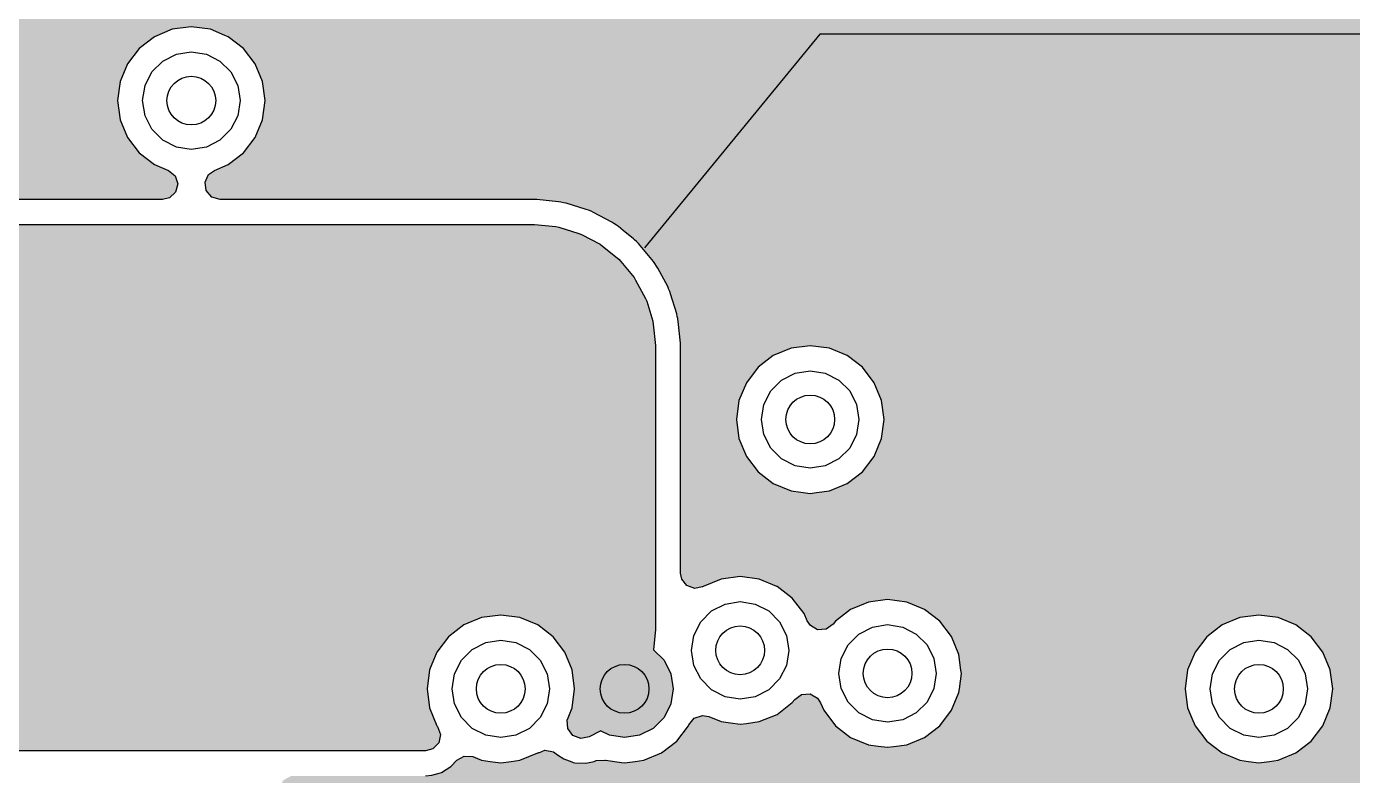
# Model space of a CAD drawing. Header units: millimetres. Extents: x -3894 to -3474, y -291 to 6.
# Drawn here: x -3645.05 to -3634.17, y -78.1 to -71.96 of the extents above; entities that cross this region are included whole.
import ezdxf

# ---------------------------------------------------------------- set-up
doc = ezdxf.new("R2010")
doc.units = ezdxf.units.MM
doc.layers.add('BLACK', color=7, linetype='Continuous')

msp = doc.modelspace()

# ---------------------------------------------------------------- hatches: boundary and pattern name
h = msp.add_hatch(color=256)
h.dxf.hatch_style = 1
h.paths.add_polyline_path([(-3632.95, -71.854), (-3633.046, -71.729), (-3633.107, -71.583), (-3633.107, -71.583), (-3633.127, -71.426), (-3633.107, -71.269), (-3633.107, -71.269), (-3633.046, -71.123), (-3632.95, -70.998), (-3632.825, -70.901), (-3632.679, -70.841), (-3632.679, -70.841), (-3632.522, -70.82), (-3632.365, -70.841), (-3632.365, -70.841), (-3632.219, -70.901), (-3632.093, -70.998), (-3631.997, -71.123), (-3631.937, -71.269), (-3631.937, -71.269), (-3631.924, -71.363), (-3631.916, -71.426), (-3631.937, -71.583), (-3631.997, -71.729), (-3632.093, -71.854), (-3632.219, -71.95), (-3632.365, -72.011), (-3632.47, -72.025), (-3632.522, -72.032), (-3632.6, -72.021), (-3626.794, -73.915), (-3626.869, -69.32), (-3626.889, -69.163), (-3626.871, -69.024), (-3626.882, -67.63), (-3634.656, -67.689), (-3634.662, -67.691), (-3634.767, -67.705), (-3634.819, -67.712), (-3634.897, -67.702), (-3634.976, -67.691), (-3654.274, -71.297), (-3654.148, -71.567), (-3654.007, -71.957), (-3653.992, -72.011), (-3653.899, -72.357), (-3653.848, -72.649), (-3653.835, -72.724), (-3653.827, -72.766), (-3653.791, -73.179), (-3653.791, -73.594), (-3653.827, -74.007), (-3653.899, -74.416), (-3654.007, -74.816), (-3654.148, -75.206), (-3654.324, -75.582), (-3654.531, -75.942), (-3654.596, -76.033), (-3654.769, -76.281), (-3655.036, -76.599), (-3655.329, -76.892), (-3651.376, -80.428), (-3648.796, -77.543), (-3648.882, -77.383), (-3648.899, -77.342), (-3648.913, -77.296), (-3648.955, -77.158), (-3648.961, -77.124), (-3648.963, -77.115), (-3648.983, -76.917), (-3648.983, -76.895), (-3648.983, -76.77), (-3648.98, -76.745), (-3648.986, -76.686), (-3649.026, -76.63), (-3649.092, -76.604), (-3649.16, -76.618), (-3649.304, -76.693), (-3649.469, -76.734), (-3649.639, -76.734), (-3649.804, -76.693), (-3649.827, -76.681), (-3649.955, -76.614), (-3649.981, -76.591), (-3650.082, -76.501), (-3650.087, -76.494), (-3650.105, -76.474), (-3650.167, -76.443), (-3650.237, -76.45), (-3650.291, -76.494), (-3650.296, -76.501), (-3650.423, -76.614), (-3650.483, -76.645), (-3650.574, -76.693), (-3650.739, -76.734), (-3650.909, -76.734), (-3651.074, -76.693), (-3651.097, -76.681), (-3651.225, -76.614), (-3651.251, -76.591), (-3651.352, -76.501), (-3651.357, -76.494), (-3651.375, -76.474), (-3651.437, -76.443), (-3651.507, -76.45), (-3651.561, -76.494), (-3651.566, -76.501), (-3651.693, -76.614), (-3651.753, -76.645), (-3651.844, -76.693), (-3652.009, -76.734), (-3652.179, -76.734), (-3652.344, -76.693), (-3652.367, -76.681), (-3652.495, -76.614), (-3652.516, -76.595), (-3652.622, -76.501), (-3652.674, -76.426), (-3652.719, -76.361), (-3652.779, -76.202), (-3652.799, -76.033), (-3652.779, -75.865), (-3652.719, -75.705), (-3652.656, -75.614), (-3652.635, -75.564), (-3652.644, -75.495), (-3652.689, -75.441), (-3652.738, -75.408), (-3652.783, -75.342), (-3652.794, -75.283), (-3652.794, -74.244), (-3652.783, -74.185), (-3652.738, -74.119), (-3652.672, -74.075), (-3652.672, -74.075), (-3652.614, -74.063), (-3652.614, -74.063), (-3651.574, -74.063), (-3651.574, -74.063), (-3651.516, -74.075), (-3651.516, -74.075), (-3651.449, -74.119), (-3651.418, -74.166), (-3651.365, -74.21), (-3651.296, -74.219), (-3651.233, -74.19), (-3651.225, -74.183), (-3651.225, -74.183), (-3651.074, -74.104), (-3650.909, -74.063), (-3650.739, -74.063), (-3650.574, -74.104), (-3650.423, -74.183), (-3650.296, -74.295), (-3650.291, -74.302), (-3650.273, -74.323), (-3650.21, -74.354), (-3650.141, -74.346), (-3650.087, -74.302), (-3650.082, -74.295), (-3649.955, -74.183), (-3649.804, -74.104), (-3649.639, -74.063), (-3649.469, -74.063), (-3649.304, -74.104), (-3649.153, -74.183), (-3649.026, -74.295), (-3649.021, -74.302), (-3649.003, -74.323), (-3648.94, -74.354), (-3648.871, -74.346), (-3648.817, -74.302), (-3648.812, -74.295), (-3648.685, -74.183), (-3648.534, -74.104), (-3648.369, -74.063), (-3648.255, -74.063), (-3648.214, -74.056), (-3648.157, -74.015), (-3648.131, -73.95), (-3648.145, -73.882), (-3648.174, -73.817), (-3648.189, -73.74), (-3648.191, -73.727), (-3648.189, -73.702), (-3648.189, -73.702), (-3648.179, -73.633), (-3648.145, -73.548), (-3648.13, -73.528), (-3648.083, -73.476), (-3648.008, -73.421), (-3647.942, -73.399), (-3647.942, -73.399), (-3647.895, -73.388), (-3647.793, -73.378), (-3647.772, -73.378), (-3647.405, -73.378), (-3647.347, -73.386), (-3647.28, -73.406), (-3647.2, -73.451), (-3647.182, -73.468), (-3647.182, -73.468), (-3647.137, -73.521), (-3647.126, -73.542), (-3647.092, -73.582), (-3647.027, -73.607), (-3646.959, -73.594), (-3646.914, -73.55), (-3646.889, -73.519), (-3646.843, -73.467), (-3646.769, -73.413), (-3646.746, -73.405), (-3646.68, -73.386), (-3646.623, -73.378), (-3643.934, -73.378), (-3643.878, -73.365), (-3643.827, -73.317), (-3643.81, -73.249), (-3643.832, -73.183), (-3643.886, -73.139), (-3644.001, -73.092), (-3644.126, -72.996), (-3644.222, -72.87), (-3644.283, -72.724), (-3644.283, -72.724), (-3644.303, -72.567), (-3644.283, -72.411), (-3644.283, -72.411), (-3644.222, -72.265), (-3644.126, -72.139), (-3644.001, -72.043), (-3643.855, -71.982), (-3643.855, -71.982), (-3643.698, -71.962), (-3643.541, -71.982), (-3643.541, -71.982), (-3643.422, -72.032), (-3643.395, -72.043), (-3643.269, -72.139), (-3643.173, -72.265), (-3643.113, -72.411), (-3643.092, -72.567), (-3643.113, -72.724), (-3643.173, -72.87), (-3643.269, -72.996), (-3643.395, -73.092), (-3643.509, -73.139), (-3643.556, -73.173), (-3643.559, -73.179), (-3643.585, -73.236), (-3643.575, -73.305), (-3643.529, -73.358), (-3643.462, -73.378), (-3640.883, -73.378), (-3640.862, -73.379), (-3640.675, -73.398), (-3640.665, -73.4), (-3640.653, -73.402), (-3640.621, -73.409), (-3640.447, -73.462), (-3640.406, -73.479), (-3640.237, -73.57), (-3640.229, -73.575), (-3640.218, -73.582), (-3640.209, -73.589), (-3640.194, -73.6), (-3640.192, -73.601), (-3640.192, -73.601), (-3640.192, -73.601), (-3640.153, -73.633), (-3640.069, -73.702), (-3640.052, -73.716), (-3640.02, -73.748), (-3639.988, -73.787), (-3638.539, -72.021), (-3632.6, -72.021), (-3632.679, -72.011), (-3632.825, -71.95)])
h = msp.add_hatch(color=256)
h.dxf.hatch_style = 1
h.paths.add_polyline_path([(-3632.6, -72.021), (-3638.539, -72.021), (-3639.988, -73.787), (-3639.899, -73.896), (-3639.874, -73.933), (-3639.788, -74.093), (-3639.784, -74.101), (-3639.767, -74.143), (-3639.711, -74.327), (-3639.702, -74.37), (-3639.683, -74.568), (-3639.682, -74.589), (-3639.682, -74.589), (-3639.682, -75.183), (-3639.682, -76.123), (-3639.682, -76.445), (-3639.673, -76.492), (-3639.63, -76.546), (-3639.564, -76.569), (-3639.497, -76.553), (-3639.497, -76.553), (-3639.35, -76.492), (-3639.35, -76.492), (-3639.193, -76.471), (-3639.036, -76.492), (-3639.036, -76.492), (-3638.893, -76.552), (-3638.89, -76.553), (-3638.765, -76.649), (-3638.669, -76.774), (-3638.643, -76.835), (-3638.617, -76.874), (-3638.557, -76.909), (-3638.487, -76.904), (-3638.43, -76.863), (-3638.411, -76.838), (-3638.286, -76.742), (-3638.14, -76.681), (-3638.14, -76.681), (-3637.983, -76.661), (-3637.826, -76.681), (-3637.826, -76.681), (-3637.699, -76.734), (-3637.68, -76.742), (-3637.554, -76.838), (-3637.458, -76.964), (-3637.398, -77.11), (-3637.381, -77.239), (-3637.377, -77.266), (-3637.394, -77.393), (-3637.398, -77.423), (-3637.458, -77.569), (-3637.554, -77.695), (-3637.68, -77.791), (-3637.826, -77.851), (-3637.931, -77.865), (-3637.983, -77.872), (-3638.061, -77.862), (-3638.14, -77.851), (-3638.286, -77.791), (-3638.411, -77.695), (-3638.507, -77.569), (-3638.533, -77.508), (-3638.558, -77.469), (-3638.619, -77.435), (-3638.689, -77.439), (-3638.745, -77.48), (-3638.765, -77.505), (-3638.89, -77.602), (-3639.036, -77.662), (-3639.141, -77.676), (-3639.193, -77.683), (-3639.271, -77.673), (-3639.35, -77.662), (-3639.451, -77.62), (-3639.503, -77.611), (-3639.57, -77.633), (-3639.613, -77.687), (-3639.617, -77.696), (-3639.713, -77.822), (-3639.839, -77.918), (-3639.985, -77.978), (-3640.056, -77.988), (-3640.142, -77.999), (-3640.166, -77.996), (-3640.307, -77.977), (-3640.374, -77.981), (-3640.391, -77.988), (-3640.459, -78.002), (-3640.551, -78), (-3640.565, -77.996), (-3640.575, -77.993), (-3640.64, -77.968), (-3640.715, -77.917), (-3640.726, -77.911), (-3640.795, -77.897), (-3640.865, -77.924), (-3640.855, -77.918), (-3641.001, -77.978), (-3641.072, -77.988), (-3641.158, -77.999), (-3641.244, -77.988), (-3641.315, -77.978), (-3641.383, -77.95), (-3641.388, -77.948), (-3641.458, -77.944), (-3641.519, -77.978), (-3641.569, -78.029), (-3641.645, -78.079), (-3641.664, -78.084), (-3641.724, -78.1), (-3641.776, -78.107), (-3641.776, -78.107), (-3642.856, -78.107), (-3642.881, -78.109), (-3642.942, -78.142), (-3642.977, -78.203), (-3642.972, -78.273), (-3642.931, -78.329), (-3642.917, -78.34), (-3642.888, -78.362), (-3642.866, -78.391), (-3642.835, -78.42), (-3642.768, -78.44), (-3626.888, -78.44), (-3626.888, -78.44), (-3626.798, -78.464), (-3626.719, -78.51), (-3626.794, -73.915)])
h.paths.add_polyline_path([(-3633.107, -74.189), (-3633.107, -74.189), (-3633.046, -74.043), (-3632.95, -73.917), (-3632.825, -73.821), (-3632.679, -73.76), (-3632.679, -73.76), (-3632.522, -73.74), (-3632.365, -73.76), (-3632.365, -73.76), (-3632.229, -73.817), (-3632.219, -73.821), (-3632.093, -73.917), (-3631.997, -74.043), (-3631.937, -74.189), (-3631.916, -74.345), (-3631.937, -74.502), (-3631.997, -74.648), (-3632.093, -74.774), (-3632.219, -74.87), (-3632.365, -74.93), (-3632.47, -74.944), (-3632.522, -74.951), (-3632.6, -74.941), (-3632.679, -74.93), (-3632.825, -74.87), (-3632.95, -74.774), (-3633.046, -74.648), (-3633.067, -74.598), (-3633.107, -74.502), (-3633.107, -74.502), (-3633.127, -74.345)], flags=16)
h.paths.add_polyline_path([(-3638.093, -74.881), (-3638.033, -75.027), (-3638.012, -75.183), (-3638.033, -75.34), (-3638.093, -75.486), (-3638.189, -75.612), (-3638.315, -75.708), (-3638.461, -75.768), (-3638.566, -75.782), (-3638.618, -75.789), (-3638.696, -75.779), (-3638.775, -75.768), (-3638.921, -75.708), (-3639.046, -75.612), (-3639.142, -75.486), (-3639.203, -75.34), (-3639.203, -75.34), (-3639.223, -75.183), (-3639.203, -75.027), (-3639.203, -75.027), (-3639.142, -74.881), (-3639.046, -74.755), (-3638.921, -74.659), (-3638.775, -74.598), (-3638.775, -74.598), (-3638.618, -74.578), (-3638.461, -74.598), (-3638.461, -74.598), (-3638.315, -74.659), (-3638.189, -74.755)], flags=16)
h.paths.add_polyline_path([(-3632.902, -74.222), (-3632.845, -74.11), (-3632.757, -74.022), (-3632.645, -73.965), (-3632.522, -73.945), (-3632.398, -73.965), (-3632.287, -74.022), (-3632.198, -74.11), (-3632.141, -74.222), (-3632.122, -74.345), (-3632.141, -74.469), (-3632.198, -74.58), (-3632.287, -74.669), (-3632.398, -74.726), (-3632.522, -74.745), (-3632.645, -74.726), (-3632.757, -74.669), (-3632.845, -74.58), (-3632.902, -74.469), (-3632.922, -74.345)], flags=0)
h.paths.add_polyline_path([(-3638.294, -74.948), (-3638.237, -75.06), (-3638.218, -75.183), (-3638.237, -75.307), (-3638.294, -75.418), (-3638.383, -75.507), (-3638.494, -75.564), (-3638.618, -75.583), (-3638.741, -75.564), (-3638.853, -75.507), (-3638.941, -75.418), (-3638.998, -75.307), (-3639.018, -75.183), (-3638.998, -75.06), (-3638.941, -74.948), (-3638.853, -74.86), (-3638.741, -74.803), (-3638.618, -74.783), (-3638.494, -74.803), (-3638.383, -74.86)], flags=0)
h.paths.add_polyline_path([(-3632.322, -74.345, -1), (-3632.722, -74.345, -1)], flags=0)
h.paths.add_polyline_path([(-3638.418, -75.183, -1), (-3638.818, -75.183, -1)], flags=0)
h.paths.add_polyline_path([(-3635.092, -76.808), (-3634.935, -76.788), (-3634.778, -76.808), (-3634.778, -76.808), (-3634.632, -76.869), (-3634.506, -76.965), (-3634.41, -77.091), (-3634.35, -77.237), (-3634.329, -77.392), (-3634.329, -77.393), (-3634.35, -77.55), (-3634.41, -77.696), (-3634.506, -77.822), (-3634.632, -77.918), (-3634.778, -77.978), (-3634.849, -77.988), (-3634.935, -77.999), (-3635.021, -77.988), (-3635.092, -77.978), (-3635.238, -77.918), (-3635.363, -77.822), (-3635.459, -77.696), (-3635.486, -77.633), (-3635.52, -77.55), (-3635.52, -77.55), (-3635.54, -77.393), (-3635.52, -77.237), (-3635.52, -77.237), (-3635.459, -77.091), (-3635.363, -76.965), (-3635.238, -76.869), (-3635.092, -76.808)], flags=16)
h.paths.add_polyline_path([(-3632.95, -75.695), (-3632.825, -75.599), (-3632.679, -75.538), (-3632.679, -75.538), (-3632.522, -75.518), (-3632.365, -75.538), (-3632.365, -75.538), (-3632.219, -75.599), (-3632.093, -75.695), (-3631.997, -75.821), (-3631.937, -75.967), (-3631.916, -76.123), (-3631.937, -76.28), (-3631.997, -76.426), (-3632.093, -76.552), (-3632.219, -76.648), (-3632.365, -76.708), (-3632.47, -76.722), (-3632.522, -76.729), (-3632.648, -76.712), (-3632.679, -76.708), (-3632.825, -76.648), (-3632.95, -76.552), (-3633.046, -76.426), (-3633.107, -76.28), (-3633.107, -76.28), (-3633.127, -76.123), (-3633.107, -75.967), (-3633.107, -75.967), (-3633.046, -75.821)], flags=16)
h.paths.add_polyline_path([(-3635.058, -77.013), (-3634.935, -76.993), (-3634.811, -77.013), (-3634.7, -77.07), (-3634.611, -77.158), (-3634.554, -77.27), (-3634.535, -77.393), (-3634.554, -77.517), (-3634.611, -77.628), (-3634.7, -77.717), (-3634.811, -77.774), (-3634.935, -77.793), (-3635.058, -77.774), (-3635.17, -77.717), (-3635.258, -77.628), (-3635.315, -77.517), (-3635.335, -77.393), (-3635.315, -77.27), (-3635.258, -77.158), (-3635.17, -77.07)], flags=0)
h.paths.add_polyline_path([(-3632.845, -75.888), (-3632.757, -75.8), (-3632.645, -75.743), (-3632.522, -75.723), (-3632.398, -75.743), (-3632.287, -75.8), (-3632.198, -75.888), (-3632.141, -76), (-3632.122, -76.123), (-3632.141, -76.247), (-3632.198, -76.358), (-3632.287, -76.447), (-3632.398, -76.504), (-3632.522, -76.523), (-3632.645, -76.504), (-3632.757, -76.447), (-3632.845, -76.358), (-3632.902, -76.247), (-3632.922, -76.123), (-3632.902, -76)], flags=0)
h.paths.add_polyline_path([(-3634.735, -77.393, -1), (-3635.135, -77.393, -1)], flags=0)
h.paths.add_polyline_path([(-3632.322, -76.123, -1), (-3632.722, -76.123, -1)], flags=0)
h.paths.add_polyline_path([(-3633.587, -76.869), (-3633.441, -76.808), (-3633.441, -76.808), (-3633.284, -76.788), (-3633.127, -76.808), (-3633.127, -76.808), (-3632.981, -76.869), (-3632.855, -76.965), (-3632.759, -77.091), (-3632.699, -77.237), (-3632.678, -77.392), (-3632.678, -77.393), (-3632.699, -77.55), (-3632.759, -77.696), (-3632.855, -77.822), (-3632.981, -77.918), (-3633.127, -77.978), (-3633.198, -77.988), (-3633.284, -77.999), (-3633.37, -77.988), (-3633.441, -77.978), (-3633.587, -77.918), (-3633.712, -77.822), (-3633.808, -77.696), (-3633.835, -77.633), (-3633.869, -77.55), (-3633.869, -77.55), (-3633.889, -77.393), (-3633.869, -77.237), (-3633.869, -77.237), (-3633.808, -77.091), (-3633.712, -76.965)], flags=16)
h.paths.add_polyline_path([(-3633.519, -77.07), (-3633.407, -77.013), (-3633.284, -76.993), (-3633.16, -77.013), (-3633.049, -77.07), (-3632.96, -77.158), (-3632.903, -77.27), (-3632.884, -77.393), (-3632.903, -77.517), (-3632.96, -77.628), (-3633.049, -77.717), (-3633.16, -77.774), (-3633.284, -77.793), (-3633.407, -77.774), (-3633.519, -77.717), (-3633.607, -77.628), (-3633.664, -77.517), (-3633.684, -77.393), (-3633.664, -77.27), (-3633.607, -77.158)], flags=0)
h.paths.add_polyline_path([(-3633.084, -77.393, -1), (-3633.484, -77.393, -1)], flags=0)
h = msp.add_hatch(color=256)
h.dxf.hatch_style = 1
h.paths.add_polyline_path([(-3651.594, -74.263), (-3652.594, -74.263), (-3652.594, -75.263), (-3651.594, -75.263)])
h.paths.add_polyline_path([(-3651.614, -76.174), (-3651.594, -76.033), (-3651.614, -75.893), (-3651.673, -75.763), (-3651.766, -75.656), (-3651.886, -75.579), (-3652.023, -75.538), (-3652.165, -75.538), (-3652.301, -75.579), (-3652.421, -75.656), (-3652.514, -75.763), (-3652.574, -75.893), (-3652.594, -76.033), (-3652.574, -76.174), (-3652.514, -76.304), (-3652.421, -76.411), (-3652.301, -76.488), (-3652.165, -76.528), (-3652.023, -76.528), (-3651.886, -76.488), (-3651.766, -76.411), (-3651.673, -76.304)])
h.paths.add_polyline_path([(-3650.344, -75.893), (-3650.403, -75.763), (-3650.496, -75.656), (-3650.616, -75.579), (-3650.753, -75.538), (-3650.895, -75.538), (-3651.031, -75.579), (-3651.151, -75.656), (-3651.244, -75.763), (-3651.304, -75.893), (-3651.324, -76.033), (-3651.304, -76.174), (-3651.244, -76.304), (-3651.151, -76.411), (-3651.031, -76.488), (-3650.895, -76.528), (-3650.753, -76.528), (-3650.616, -76.488), (-3650.496, -76.411), (-3650.403, -76.304), (-3650.344, -76.174), (-3650.324, -76.033)])
h.paths.add_polyline_path([(-3650.344, -74.904), (-3650.324, -74.763), (-3650.344, -74.623), (-3650.403, -74.493), (-3650.496, -74.386), (-3650.616, -74.309), (-3650.753, -74.268), (-3650.895, -74.268), (-3651.031, -74.309), (-3651.151, -74.386), (-3651.244, -74.493), (-3651.304, -74.623), (-3651.324, -74.763), (-3651.304, -74.904), (-3651.244, -75.034), (-3651.151, -75.141), (-3651.031, -75.218), (-3650.895, -75.258), (-3650.753, -75.258), (-3650.616, -75.218), (-3650.496, -75.141), (-3650.403, -75.034)])
h.paths.add_polyline_path([(-3649.074, -74.904), (-3649.054, -74.763), (-3649.074, -74.623), (-3649.133, -74.493), (-3649.226, -74.386), (-3649.346, -74.309), (-3649.483, -74.268), (-3649.625, -74.268), (-3649.761, -74.309), (-3649.881, -74.386), (-3649.974, -74.493), (-3650.034, -74.623), (-3650.054, -74.763), (-3650.034, -74.904), (-3649.974, -75.034), (-3649.881, -75.141), (-3649.761, -75.218), (-3649.625, -75.258), (-3649.483, -75.258), (-3649.346, -75.218), (-3649.226, -75.141), (-3649.133, -75.034)])
h.paths.add_polyline_path([(-3649.074, -75.893), (-3649.133, -75.763), (-3649.226, -75.656), (-3649.346, -75.579), (-3649.483, -75.538), (-3649.625, -75.538), (-3649.761, -75.579), (-3649.881, -75.656), (-3649.974, -75.763), (-3650.034, -75.893), (-3650.054, -76.033), (-3650.034, -76.174), (-3649.974, -76.304), (-3649.881, -76.411), (-3649.761, -76.488), (-3649.625, -76.528), (-3649.483, -76.528), (-3649.346, -76.488), (-3649.226, -76.411), (-3649.133, -76.304), (-3649.074, -76.174), (-3649.054, -76.033)])
h.paths.add_polyline_path([(-3647.804, -75.893), (-3647.863, -75.763), (-3647.956, -75.656), (-3648.076, -75.579), (-3648.213, -75.538), (-3648.355, -75.538), (-3648.491, -75.579), (-3648.611, -75.656), (-3648.704, -75.763), (-3648.764, -75.893), (-3648.784, -76.033), (-3648.764, -76.174), (-3648.704, -76.304), (-3648.611, -76.411), (-3648.491, -76.488), (-3648.355, -76.528), (-3648.213, -76.528), (-3648.076, -76.488), (-3647.956, -76.411), (-3647.863, -76.304), (-3647.804, -76.174), (-3647.784, -76.033)], flags=17)
h.paths.add_polyline_path([(-3639.888, -74.589), (-3639.888, -74.577), (-3639.906, -74.4), (-3639.911, -74.377), (-3639.96, -74.212), (-3639.97, -74.19), (-3640.051, -74.039), (-3640.064, -74.018), (-3640.173, -73.886), (-3640.19, -73.869), (-3640.323, -73.76), (-3640.343, -73.746), (-3640.494, -73.665), (-3640.517, -73.656), (-3640.681, -73.606), (-3640.705, -73.601), (-3640.882, -73.584), (-3640.894, -73.583), (-3646.623, -73.583), (-3646.689, -73.602), (-3646.735, -73.655), (-3646.746, -73.724), (-3646.717, -73.788), (-3646.659, -73.826), (-3646.629, -73.835), (-3646.456, -73.928), (-3646.303, -74.053), (-3646.178, -74.205), (-3646.085, -74.379), (-3646.045, -74.513), (-3646.584, -74.513), (-3646.593, -74.493), (-3646.686, -74.386), (-3646.806, -74.309), (-3646.943, -74.268), (-3647.085, -74.268), (-3647.221, -74.309), (-3647.341, -74.386), (-3647.434, -74.493), (-3647.444, -74.513), (-3647.854, -74.513), (-3647.863, -74.493), (-3647.956, -74.386), (-3648.076, -74.309), (-3648.213, -74.268), (-3648.355, -74.268), (-3648.491, -74.309), (-3648.611, -74.386), (-3648.704, -74.493), (-3648.764, -74.623), (-3648.784, -74.763), (-3648.764, -74.904), (-3648.704, -75.034), (-3648.611, -75.141), (-3648.491, -75.218), (-3648.355, -75.258), (-3648.213, -75.258), (-3648.076, -75.218), (-3647.956, -75.141), (-3647.863, -75.034), (-3647.854, -75.013), (-3647.444, -75.013), (-3647.434, -75.034), (-3647.341, -75.141), (-3647.221, -75.218), (-3647.085, -75.258), (-3646.943, -75.258), (-3646.806, -75.218), (-3646.686, -75.141), (-3646.593, -75.034), (-3646.584, -75.013), (-3646.045, -75.013), (-3646.085, -75.148), (-3646.178, -75.322), (-3646.303, -75.474), (-3646.372, -75.53), (-3646.4, -75.562), (-3646.417, -75.63), (-3646.395, -75.696), (-3646.389, -75.705), (-3646.329, -75.865), (-3646.308, -76.033), (-3646.329, -76.202), (-3646.389, -76.361), (-3646.486, -76.501), (-3646.613, -76.614), (-3646.677, -76.648), (-3646.764, -76.693), (-3646.929, -76.734), (-3647.099, -76.734), (-3647.264, -76.693), (-3647.415, -76.614), (-3647.484, -76.553), (-3647.542, -76.501), (-3647.547, -76.494), (-3647.565, -76.474), (-3647.627, -76.443), (-3647.697, -76.45), (-3647.751, -76.494), (-3647.756, -76.501), (-3647.883, -76.614), (-3647.947, -76.648), (-3648.034, -76.693), (-3648.199, -76.734), (-3648.369, -76.734), (-3648.534, -76.693), (-3648.596, -76.661), (-3648.636, -76.648), (-3648.705, -76.658), (-3648.758, -76.703), (-3648.778, -76.77), (-3648.778, -76.895), (-3648.777, -76.907), (-3648.76, -77.084), (-3648.755, -77.108), (-3648.716, -77.237), (-3648.705, -77.272), (-3648.696, -77.295), (-3648.615, -77.446), (-3648.601, -77.466), (-3648.493, -77.599), (-3648.475, -77.616), (-3648.343, -77.725), (-3648.323, -77.739), (-3648.171, -77.82), (-3648.149, -77.829), (-3647.985, -77.879), (-3647.961, -77.883), (-3647.784, -77.901), (-3647.772, -77.901), (-3647.459, -77.901), (-3647.394, -77.882), (-3647.347, -77.83), (-3647.336, -77.761), (-3647.351, -77.647), (-3647.331, -77.491), (-3647.331, -77.491), (-3647.27, -77.345), (-3647.174, -77.219), (-3647.049, -77.123), (-3646.903, -77.062), (-3646.903, -77.062), (-3646.746, -77.042), (-3646.589, -77.062), (-3646.589, -77.062), (-3646.478, -77.108), (-3646.443, -77.123), (-3646.317, -77.219), (-3646.221, -77.345), (-3646.161, -77.491), (-3646.154, -77.543), (-3646.14, -77.647), (-3646.155, -77.761), (-3646.145, -77.829), (-3646.099, -77.882), (-3646.032, -77.901), (-3641.776, -77.901), (-3641.716, -77.885), (-3641.667, -77.836), (-3641.653, -77.767), (-3641.678, -77.702), (-3641.682, -77.696), (-3641.743, -77.55), (-3641.743, -77.55), (-3641.763, -77.393), (-3641.743, -77.237), (-3641.743, -77.237), (-3641.682, -77.091), (-3641.586, -76.965), (-3641.461, -76.869), (-3641.315, -76.808), (-3641.315, -76.808), (-3641.158, -76.788), (-3641.001, -76.808), (-3641.001, -76.808), (-3640.855, -76.869), (-3640.729, -76.965), (-3640.633, -77.091), (-3640.573, -77.237), (-3640.552, -77.393), (-3640.573, -77.55), (-3640.606, -77.63), (-3640.612, -77.65), (-3640.608, -77.719), (-3640.566, -77.776), (-3640.501, -77.801), (-3640.433, -77.787), (-3640.343, -77.739), (-3640.339, -77.736), (-3640.265, -77.774), (-3640.142, -77.793), (-3640.018, -77.774), (-3639.907, -77.717), (-3639.818, -77.628), (-3639.761, -77.517), (-3639.742, -77.393), (-3639.761, -77.27), (-3639.818, -77.158), (-3639.905, -77.072), (-3639.888, -76.907), (-3639.888, -76.895)])
h.paths.add_polyline_path([(-3646.534, -75.893), (-3646.593, -75.763), (-3646.686, -75.656), (-3646.806, -75.579), (-3646.943, -75.538), (-3647.085, -75.538), (-3647.221, -75.579), (-3647.341, -75.656), (-3647.434, -75.763), (-3647.494, -75.893), (-3647.514, -76.033), (-3647.494, -76.174), (-3647.434, -76.304), (-3647.341, -76.411), (-3647.221, -76.488), (-3647.085, -76.528), (-3646.943, -76.528), (-3646.806, -76.488), (-3646.686, -76.411), (-3646.593, -76.304), (-3646.534, -76.174), (-3646.514, -76.033)], flags=17)

# ---------------------------------------------------------------- linework, layer by layer
for p, q in [((-3638.539, -72.021), (-3639.979, -73.776)), ((-3632.6, -72.021), (-3638.539, -72.021))]:
    msp.add_line(p, q)
at = {"layer": 'BLACK', "linetype": 'Continuous'}
for p, q in [((-3644.001, -72.043), (-3644.126, -72.139)), ((-3643.855, -71.982), (-3644.001, -72.043)), ((-3643.698, -71.962), (-3643.855, -71.982)), ((-3643.855, -71.982), (-3643.855, -71.982)), ((-3643.541, -71.982), (-3643.698, -71.962)), ((-3643.698, -71.962), (-3643.698, -71.962)), ((-3643.422, -72.032), (-3643.541, -71.982)), ((-3643.541, -71.982), (-3643.541, -71.982)), ((-3643.395, -72.043), (-3643.422, -72.032)), ((-3643.269, -72.139), (-3643.395, -72.043)), ((-3644.126, -72.139), (-3644.222, -72.265)), ((-3643.173, -72.265), (-3643.269, -72.139)), ((-3644.222, -72.265), (-3644.283, -72.411)), ((-3644.021, -72.332), (-3643.933, -72.244)), ((-3643.933, -72.244), (-3643.821, -72.187)), ((-3643.821, -72.187), (-3643.698, -72.167)), ((-3643.698, -72.167), (-3643.574, -72.187)), ((-3643.574, -72.187), (-3643.463, -72.244)), ((-3643.463, -72.244), (-3643.374, -72.332)), ((-3643.113, -72.411), (-3643.173, -72.265)), ((-3644.078, -72.444), (-3644.021, -72.332)), ((-3643.374, -72.332), (-3643.317, -72.444)), ((-3644.283, -72.411), (-3644.303, -72.567)), ((-3644.283, -72.411), (-3644.283, -72.411)), ((-3644.098, -72.567), (-3644.078, -72.444)), ((-3643.317, -72.444), (-3643.298, -72.567)), ((-3643.092, -72.567), (-3643.113, -72.411)), ((-3644.303, -72.567), (-3644.303, -72.567)), ((-3644.303, -72.567), (-3644.283, -72.724)), ((-3644.078, -72.691), (-3644.098, -72.567)), ((-3643.298, -72.567), (-3643.317, -72.691)), ((-3643.113, -72.724), (-3643.092, -72.567)), ((-3644.021, -72.802), (-3644.078, -72.691)), ((-3643.317, -72.691), (-3643.374, -72.802)), ((-3644.283, -72.724), (-3644.283, -72.724)), ((-3644.283, -72.724), (-3644.222, -72.87)), ((-3643.933, -72.891), (-3644.021, -72.802)), ((-3643.374, -72.802), (-3643.463, -72.891)), ((-3643.173, -72.87), (-3643.113, -72.724)), ((-3644.222, -72.87), (-3644.126, -72.996)), ((-3643.821, -72.948), (-3643.933, -72.891)), ((-3643.463, -72.891), (-3643.574, -72.948)), ((-3643.269, -72.996), (-3643.173, -72.87)), ((-3644.126, -72.996), (-3644.001, -73.092)), ((-3643.698, -72.967), (-3643.821, -72.948)), ((-3643.574, -72.948), (-3643.698, -72.967)), ((-3643.395, -73.092), (-3643.269, -72.996)), ((-3644.001, -73.092), (-3643.886, -73.139)), ((-3643.509, -73.139), (-3643.395, -73.092)), ((-3643.886, -73.139), (-3643.832, -73.183)), ((-3643.832, -73.183), (-3643.81, -73.249)), ((-3643.585, -73.236), (-3643.559, -73.179)), ((-3643.575, -73.305), (-3643.585, -73.236)), ((-3643.559, -73.179), (-3643.556, -73.173)), ((-3643.556, -73.173), (-3643.509, -73.139)), ((-3643.827, -73.317), (-3643.878, -73.365)), ((-3643.81, -73.249), (-3643.827, -73.317)), ((-3643.529, -73.358), (-3643.575, -73.305)), ((-3643.934, -73.378), (-3646.623, -73.378)), ((-3643.878, -73.365), (-3643.934, -73.378)), ((-3643.462, -73.378), (-3643.529, -73.358)), ((-3640.894, -73.378), (-3643.462, -73.378)), ((-3640.884, -73.378), (-3640.894, -73.378)), ((-3640.879, -73.378), (-3640.884, -73.378)), ((-3640.872, -73.379), (-3640.879, -73.378)), ((-3640.862, -73.379), (-3640.872, -73.379)), ((-3640.685, -73.397), (-3640.862, -73.379)), ((-3640.665, -73.4), (-3640.685, -73.397)), ((-3640.685, -73.397), (-3640.685, -73.397)), ((-3640.641, -73.405), (-3640.665, -73.4)), ((-3640.665, -73.4), (-3640.665, -73.4)), ((-3640.621, -73.409), (-3640.641, -73.405)), ((-3640.641, -73.405), (-3640.641, -73.405)), ((-3640.641, -73.405), (-3640.641, -73.405)), ((-3640.641, -73.405), (-3640.641, -73.405)), ((-3640.641, -73.405), (-3640.641, -73.405)), ((-3640.457, -73.459), (-3640.621, -73.409)), ((-3640.621, -73.409), (-3640.621, -73.409)), ((-3640.438, -73.466), (-3640.457, -73.459)), ((-3640.416, -73.475), (-3640.438, -73.466)), ((-3640.397, -73.484), (-3640.416, -73.475)), ((-3640.416, -73.475), (-3640.416, -73.475)), ((-3640.246, -73.565), (-3640.397, -73.484)), ((-3640.397, -73.484), (-3640.397, -73.484)), ((-3640.229, -73.575), (-3640.246, -73.565)), ((-3640.246, -73.565), (-3640.246, -73.565)), ((-3640.246, -73.565), (-3640.246, -73.565)), ((-3646.623, -73.583), (-3640.894, -73.583)), ((-3640.894, -73.583), (-3640.882, -73.584)), ((-3640.882, -73.584), (-3640.705, -73.601)), ((-3640.705, -73.601), (-3640.681, -73.606)), ((-3640.681, -73.606), (-3640.517, -73.656)), ((-3640.517, -73.656), (-3640.494, -73.665)), ((-3640.494, -73.665), (-3640.343, -73.746)), ((-3640.209, -73.589), (-3640.229, -73.575)), ((-3640.229, -73.575), (-3640.229, -73.575)), ((-3640.229, -73.575), (-3640.229, -73.575)), ((-3640.192, -73.601), (-3640.209, -73.589)), ((-3640.209, -73.589), (-3640.209, -73.589)), ((-3640.209, -73.589), (-3640.209, -73.589)), ((-3640.209, -73.589), (-3640.209, -73.589)), ((-3640.209, -73.589), (-3640.209, -73.589)), ((-3640.153, -73.633), (-3640.192, -73.601)), ((-3640.192, -73.601), (-3640.192, -73.601)), ((-3640.192, -73.601), (-3640.192, -73.601)), ((-3640.069, -73.702), (-3640.153, -73.633)), ((-3640.343, -73.746), (-3640.323, -73.76)), ((-3640.323, -73.76), (-3640.19, -73.869)), ((-3640.06, -73.71), (-3640.069, -73.702)), ((-3640.045, -73.723), (-3640.06, -73.71)), ((-3640.028, -73.74), (-3640.045, -73.723)), ((-3640.014, -73.755), (-3640.028, -73.74)), ((-3639.905, -73.888), (-3640.014, -73.755)), ((-3640.19, -73.869), (-3640.173, -73.886)), ((-3640.173, -73.886), (-3640.064, -74.018)), ((-3639.893, -73.904), (-3639.905, -73.888)), ((-3639.905, -73.888), (-3639.905, -73.888)), ((-3639.905, -73.888), (-3639.905, -73.888)), ((-3639.88, -73.924), (-3639.893, -73.904)), ((-3639.893, -73.904), (-3639.893, -73.904)), ((-3639.869, -73.942), (-3639.88, -73.924)), ((-3639.88, -73.924), (-3639.88, -73.924)), ((-3639.788, -74.093), (-3639.869, -73.942)), ((-3639.869, -73.942), (-3639.869, -73.942)), ((-3639.869, -73.942), (-3639.869, -73.942)), ((-3640.064, -74.018), (-3640.051, -74.039)), ((-3640.051, -74.039), (-3639.97, -74.19)), ((-3639.781, -74.109), (-3639.788, -74.093)), ((-3639.788, -74.093), (-3639.788, -74.093)), ((-3639.78, -74.111), (-3639.781, -74.109)), ((-3639.77, -74.134), (-3639.78, -74.111)), ((-3639.97, -74.19), (-3639.96, -74.212)), ((-3639.96, -74.212), (-3639.911, -74.377)), ((-3639.764, -74.153), (-3639.77, -74.134)), ((-3639.714, -74.317), (-3639.764, -74.153)), ((-3639.709, -74.337), (-3639.714, -74.317)), ((-3639.911, -74.377), (-3639.906, -74.4)), ((-3639.906, -74.4), (-3639.888, -74.577)), ((-3639.707, -74.345), (-3639.709, -74.337)), ((-3639.705, -74.354), (-3639.707, -74.345)), ((-3639.704, -74.36), (-3639.705, -74.354)), ((-3639.701, -74.38), (-3639.704, -74.36)), ((-3639.684, -74.557), (-3639.701, -74.38)), ((-3639.701, -74.38), (-3639.701, -74.38)), ((-3639.888, -74.577), (-3639.888, -74.589)), ((-3639.888, -74.589), (-3639.888, -76.895)), ((-3639.683, -74.567), (-3639.684, -74.557)), ((-3639.683, -74.579), (-3639.683, -74.567)), ((-3639.683, -74.567), (-3639.683, -74.567)), ((-3639.682, -74.589), (-3639.683, -74.579)), ((-3639.682, -75.183), (-3639.682, -74.589)), ((-3639.682, -74.589), (-3639.682, -74.589)), ((-3638.921, -74.659), (-3639.046, -74.755)), ((-3638.775, -74.598), (-3638.921, -74.659)), ((-3638.618, -74.578), (-3638.775, -74.598)), ((-3638.775, -74.598), (-3638.775, -74.598)), ((-3638.461, -74.598), (-3638.618, -74.578)), ((-3638.618, -74.578), (-3638.618, -74.578)), ((-3638.315, -74.659), (-3638.461, -74.598)), ((-3638.461, -74.598), (-3638.461, -74.598)), ((-3638.189, -74.755), (-3638.315, -74.659)), ((-3639.046, -74.755), (-3639.142, -74.881)), ((-3638.093, -74.881), (-3638.189, -74.755)), ((-3638.941, -74.948), (-3638.853, -74.86)), ((-3638.853, -74.86), (-3638.741, -74.803)), ((-3638.741, -74.803), (-3638.618, -74.783)), ((-3638.618, -74.783), (-3638.494, -74.803)), ((-3638.494, -74.803), (-3638.383, -74.86)), ((-3638.383, -74.86), (-3638.294, -74.948)), ((-3639.142, -74.881), (-3639.203, -75.027)), ((-3638.998, -75.06), (-3638.941, -74.948)), ((-3638.294, -74.948), (-3638.237, -75.06)), ((-3638.033, -75.027), (-3638.093, -74.881)), ((-3639.203, -75.027), (-3639.223, -75.183)), ((-3639.203, -75.027), (-3639.203, -75.027)), ((-3639.018, -75.183), (-3638.998, -75.06)), ((-3638.237, -75.06), (-3638.218, -75.183)), ((-3638.012, -75.183), (-3638.033, -75.027)), ((-3639.682, -76.123), (-3639.682, -75.183)), ((-3639.223, -75.183), (-3639.203, -75.34)), ((-3639.223, -75.183), (-3639.223, -75.183)), ((-3638.998, -75.307), (-3639.018, -75.183)), ((-3638.218, -75.183), (-3638.237, -75.307)), ((-3638.033, -75.34), (-3638.012, -75.183)), ((-3638.941, -75.418), (-3638.998, -75.307)), ((-3638.237, -75.307), (-3638.294, -75.418)), ((-3639.203, -75.34), (-3639.203, -75.34)), ((-3639.203, -75.34), (-3639.142, -75.486)), ((-3638.853, -75.507), (-3638.941, -75.418)), ((-3638.294, -75.418), (-3638.383, -75.507)), ((-3638.093, -75.486), (-3638.033, -75.34)), ((-3639.142, -75.486), (-3639.046, -75.612)), ((-3638.741, -75.564), (-3638.853, -75.507)), ((-3638.383, -75.507), (-3638.494, -75.564)), ((-3638.189, -75.612), (-3638.093, -75.486)), ((-3639.046, -75.612), (-3638.921, -75.708)), ((-3638.618, -75.583), (-3638.741, -75.564)), ((-3638.494, -75.564), (-3638.618, -75.583)), ((-3638.315, -75.708), (-3638.189, -75.612)), ((-3638.921, -75.708), (-3638.775, -75.768)), ((-3638.461, -75.768), (-3638.315, -75.708)), ((-3638.775, -75.768), (-3638.696, -75.779)), ((-3638.696, -75.779), (-3638.618, -75.789)), ((-3638.618, -75.789), (-3638.566, -75.782)), ((-3638.618, -75.789), (-3638.618, -75.789)), ((-3638.618, -75.789), (-3638.618, -75.789)), ((-3638.566, -75.782), (-3638.461, -75.768)), ((-3639.682, -76.445), (-3639.682, -76.123)), ((-3639.673, -76.492), (-3639.682, -76.445)), ((-3639.63, -76.546), (-3639.673, -76.492)), ((-3639.35, -76.492), (-3639.496, -76.553)), ((-3639.193, -76.471), (-3639.35, -76.492)), ((-3639.35, -76.492), (-3639.35, -76.492)), ((-3639.036, -76.492), (-3639.193, -76.471)), ((-3639.193, -76.471), (-3639.193, -76.471)), ((-3638.893, -76.552), (-3639.036, -76.492)), ((-3639.036, -76.492), (-3639.036, -76.492)), ((-3639.564, -76.569), (-3639.63, -76.546)), ((-3639.504, -76.555), (-3639.564, -76.569)), ((-3639.503, -76.556), (-3639.504, -76.555)), ((-3639.497, -76.553), (-3639.503, -76.556)), ((-3639.496, -76.553), (-3639.497, -76.553)), ((-3639.496, -76.553), (-3639.496, -76.553)), ((-3638.89, -76.553), (-3638.893, -76.552)), ((-3638.765, -76.649), (-3638.89, -76.553)), ((-3639.428, -76.754), (-3639.317, -76.697)), ((-3639.317, -76.697), (-3639.193, -76.677)), ((-3639.193, -76.677), (-3639.069, -76.697)), ((-3639.069, -76.697), (-3638.958, -76.754)), ((-3638.669, -76.774), (-3638.765, -76.649)), ((-3638.14, -76.681), (-3638.286, -76.742)), ((-3637.983, -76.661), (-3638.14, -76.681)), ((-3638.14, -76.681), (-3638.14, -76.681)), ((-3637.826, -76.681), (-3637.983, -76.661)), ((-3637.983, -76.661), (-3637.983, -76.661)), ((-3637.699, -76.734), (-3637.826, -76.681)), ((-3637.826, -76.681), (-3637.826, -76.681)), ((-3641.315, -76.808), (-3641.461, -76.869)), ((-3641.158, -76.788), (-3641.315, -76.808)), ((-3641.315, -76.808), (-3641.315, -76.808)), ((-3641.001, -76.808), (-3641.158, -76.788)), ((-3641.158, -76.788), (-3641.158, -76.788)), ((-3640.855, -76.869), (-3641.001, -76.808)), ((-3641.001, -76.808), (-3641.001, -76.808)), ((-3639.517, -76.842), (-3639.428, -76.754)), ((-3638.958, -76.754), (-3638.869, -76.842)), ((-3638.643, -76.835), (-3638.669, -76.774)), ((-3638.617, -76.874), (-3638.643, -76.835)), ((-3638.411, -76.838), (-3638.43, -76.863)), ((-3638.286, -76.742), (-3638.411, -76.838)), ((-3638.411, -76.838), (-3638.411, -76.838)), ((-3638.411, -76.838), (-3638.411, -76.838)), ((-3638.286, -76.742), (-3638.286, -76.742)), ((-3637.68, -76.742), (-3637.699, -76.734)), ((-3637.554, -76.838), (-3637.68, -76.742)), ((-3637.458, -76.964), (-3637.554, -76.838)), ((-3635.092, -76.808), (-3635.238, -76.869)), ((-3634.935, -76.788), (-3635.092, -76.808)), ((-3635.092, -76.808), (-3635.092, -76.808)), ((-3634.778, -76.808), (-3634.935, -76.788)), ((-3634.935, -76.788), (-3634.935, -76.788)), ((-3634.632, -76.869), (-3634.778, -76.808)), ((-3634.778, -76.808), (-3634.778, -76.808)), ((-3641.461, -76.869), (-3641.586, -76.965)), ((-3640.729, -76.965), (-3640.855, -76.869)), ((-3639.888, -76.907), (-3639.905, -77.072)), ((-3639.888, -76.895), (-3639.888, -76.907)), ((-3639.573, -76.954), (-3639.517, -76.842)), ((-3638.869, -76.842), (-3638.813, -76.954)), ((-3638.557, -76.909), (-3638.617, -76.874)), ((-3638.487, -76.904), (-3638.557, -76.909)), ((-3638.43, -76.863), (-3638.487, -76.904)), ((-3638.306, -77.031), (-3638.218, -76.943)), ((-3638.218, -76.943), (-3638.106, -76.886)), ((-3638.106, -76.886), (-3637.983, -76.866)), ((-3637.983, -76.866), (-3637.859, -76.886)), ((-3637.859, -76.886), (-3637.748, -76.943)), ((-3637.748, -76.943), (-3637.659, -77.031)), ((-3635.238, -76.869), (-3635.363, -76.965)), ((-3634.506, -76.965), (-3634.632, -76.869)), ((-3641.586, -76.965), (-3641.682, -77.091)), ((-3641.393, -77.07), (-3641.281, -77.013)), ((-3641.281, -77.013), (-3641.158, -76.993)), ((-3641.158, -76.993), (-3641.034, -77.013)), ((-3641.034, -77.013), (-3640.923, -77.07)), ((-3640.633, -77.091), (-3640.729, -76.965)), ((-3639.593, -77.077), (-3639.573, -76.954)), ((-3638.813, -76.954), (-3638.793, -77.077)), ((-3638.363, -77.143), (-3638.306, -77.031)), ((-3637.659, -77.031), (-3637.602, -77.143)), ((-3637.398, -77.11), (-3637.458, -76.964)), ((-3635.363, -76.965), (-3635.459, -77.091)), ((-3635.17, -77.07), (-3635.058, -77.013)), ((-3635.058, -77.013), (-3634.935, -76.993)), ((-3634.935, -76.993), (-3634.811, -77.013)), ((-3634.811, -77.013), (-3634.7, -77.07)), ((-3634.41, -77.091), (-3634.506, -76.965)), ((-3641.682, -77.091), (-3641.743, -77.237)), ((-3641.538, -77.27), (-3641.481, -77.158)), ((-3641.481, -77.158), (-3641.393, -77.07)), ((-3640.923, -77.07), (-3640.834, -77.158)), ((-3640.834, -77.158), (-3640.777, -77.27)), ((-3640.573, -77.237), (-3640.633, -77.091)), ((-3639.905, -77.072), (-3639.818, -77.158)), ((-3639.818, -77.158), (-3639.761, -77.27)), ((-3639.573, -77.201), (-3639.593, -77.077)), ((-3638.793, -77.077), (-3638.813, -77.201)), ((-3638.383, -77.266), (-3638.363, -77.143)), ((-3637.602, -77.143), (-3637.583, -77.266)), ((-3637.381, -77.239), (-3637.398, -77.11)), ((-3637.398, -77.11), (-3637.398, -77.11)), ((-3635.459, -77.091), (-3635.52, -77.237)), ((-3635.315, -77.27), (-3635.258, -77.158)), ((-3635.258, -77.158), (-3635.17, -77.07)), ((-3634.7, -77.07), (-3634.611, -77.158)), ((-3634.611, -77.158), (-3634.554, -77.27)), ((-3634.35, -77.237), (-3634.41, -77.091)), ((-3641.743, -77.237), (-3641.763, -77.393)), ((-3641.743, -77.237), (-3641.743, -77.237)), ((-3641.558, -77.393), (-3641.538, -77.27)), ((-3640.777, -77.27), (-3640.758, -77.393)), ((-3640.552, -77.393), (-3640.573, -77.237)), ((-3639.761, -77.27), (-3639.742, -77.393)), ((-3639.517, -77.312), (-3639.573, -77.201)), ((-3638.813, -77.201), (-3638.869, -77.312)), ((-3638.363, -77.39), (-3638.383, -77.266)), ((-3637.583, -77.266), (-3637.602, -77.39)), ((-3637.394, -77.393), (-3637.377, -77.266)), ((-3637.377, -77.266), (-3637.381, -77.239)), ((-3635.52, -77.237), (-3635.54, -77.393)), ((-3635.52, -77.237), (-3635.52, -77.237)), ((-3635.335, -77.393), (-3635.315, -77.27)), ((-3634.554, -77.27), (-3634.535, -77.393)), ((-3634.349, -77.241), (-3634.35, -77.237)), ((-3634.329, -77.392), (-3634.349, -77.241)), ((-3639.428, -77.401), (-3639.517, -77.312)), ((-3638.869, -77.312), (-3638.958, -77.401)), ((-3641.763, -77.393), (-3641.763, -77.393)), ((-3641.763, -77.393), (-3641.743, -77.55)), ((-3641.538, -77.517), (-3641.558, -77.393)), ((-3640.758, -77.393), (-3640.777, -77.517)), ((-3640.573, -77.55), (-3640.552, -77.393)), ((-3639.742, -77.393), (-3639.761, -77.517)), ((-3639.317, -77.458), (-3639.428, -77.401)), ((-3639.193, -77.477), (-3639.317, -77.458)), ((-3639.069, -77.458), (-3639.193, -77.477)), ((-3638.958, -77.401), (-3639.069, -77.458)), ((-3638.765, -77.505), (-3638.745, -77.48)), ((-3638.745, -77.48), (-3638.689, -77.439)), ((-3638.689, -77.439), (-3638.619, -77.435)), ((-3638.619, -77.435), (-3638.558, -77.469)), ((-3638.558, -77.469), (-3638.533, -77.508)), ((-3638.306, -77.501), (-3638.363, -77.39)), ((-3637.602, -77.39), (-3637.659, -77.501)), ((-3637.458, -77.569), (-3637.398, -77.423)), ((-3637.398, -77.423), (-3637.394, -77.393)), ((-3635.54, -77.393), (-3635.52, -77.55)), ((-3635.54, -77.393), (-3635.54, -77.393)), ((-3635.315, -77.517), (-3635.335, -77.393)), ((-3634.535, -77.393), (-3634.554, -77.517)), ((-3634.35, -77.55), (-3634.329, -77.393)), ((-3634.329, -77.393), (-3634.329, -77.392)), ((-3634.329, -77.393), (-3634.329, -77.393)), ((-3641.743, -77.55), (-3641.743, -77.55)), ((-3641.743, -77.55), (-3641.682, -77.696)), ((-3641.481, -77.628), (-3641.538, -77.517)), ((-3640.777, -77.517), (-3640.834, -77.628)), ((-3640.606, -77.63), (-3640.573, -77.55)), ((-3639.761, -77.517), (-3639.818, -77.628)), ((-3638.89, -77.602), (-3638.765, -77.505)), ((-3638.533, -77.508), (-3638.507, -77.569)), ((-3638.507, -77.569), (-3638.507, -77.569)), ((-3638.507, -77.569), (-3638.507, -77.569)), ((-3638.507, -77.569), (-3638.411, -77.695)), ((-3638.218, -77.59), (-3638.306, -77.501)), ((-3638.106, -77.647), (-3638.218, -77.59)), ((-3637.748, -77.59), (-3637.859, -77.647)), ((-3637.659, -77.501), (-3637.748, -77.59)), ((-3637.554, -77.695), (-3637.458, -77.569)), ((-3635.52, -77.55), (-3635.52, -77.55)), ((-3635.52, -77.55), (-3635.486, -77.633)), ((-3635.258, -77.628), (-3635.315, -77.517)), ((-3634.554, -77.517), (-3634.611, -77.628)), ((-3634.41, -77.696), (-3634.35, -77.55)), ((-3641.682, -77.696), (-3641.682, -77.696)), ((-3641.682, -77.696), (-3641.678, -77.702)), ((-3641.678, -77.702), (-3641.653, -77.767)), ((-3641.393, -77.717), (-3641.481, -77.628)), ((-3640.834, -77.628), (-3640.923, -77.717)), ((-3640.612, -77.65), (-3640.606, -77.63)), ((-3640.608, -77.719), (-3640.612, -77.65)), ((-3639.818, -77.628), (-3639.907, -77.717)), ((-3639.713, -77.822), (-3639.617, -77.696)), ((-3639.617, -77.696), (-3639.613, -77.687)), ((-3639.613, -77.687), (-3639.57, -77.633)), ((-3639.57, -77.633), (-3639.503, -77.611)), ((-3639.503, -77.611), (-3639.451, -77.62)), ((-3639.451, -77.62), (-3639.35, -77.662)), ((-3639.35, -77.662), (-3639.271, -77.673)), ((-3639.271, -77.673), (-3639.193, -77.683)), ((-3639.193, -77.683), (-3639.141, -77.676)), ((-3639.193, -77.683), (-3639.193, -77.683)), ((-3639.193, -77.683), (-3639.193, -77.683)), ((-3639.141, -77.676), (-3639.036, -77.662)), ((-3639.036, -77.662), (-3638.89, -77.602)), ((-3638.411, -77.695), (-3638.286, -77.791)), ((-3637.983, -77.666), (-3638.106, -77.647)), ((-3637.859, -77.647), (-3637.983, -77.666)), ((-3637.68, -77.791), (-3637.554, -77.695)), ((-3635.486, -77.633), (-3635.459, -77.696)), ((-3635.459, -77.696), (-3635.363, -77.822)), ((-3635.17, -77.717), (-3635.258, -77.628)), ((-3634.611, -77.628), (-3634.7, -77.717)), ((-3634.506, -77.822), (-3634.41, -77.696)), ((-3641.653, -77.767), (-3641.667, -77.836)), ((-3641.281, -77.774), (-3641.393, -77.717)), ((-3641.158, -77.793), (-3641.281, -77.774)), ((-3641.034, -77.774), (-3641.158, -77.793)), ((-3640.923, -77.717), (-3641.034, -77.774)), ((-3640.566, -77.776), (-3640.608, -77.719)), ((-3640.501, -77.801), (-3640.566, -77.776)), ((-3640.433, -77.787), (-3640.501, -77.801)), ((-3640.343, -77.739), (-3640.433, -77.787)), ((-3640.339, -77.736), (-3640.343, -77.739)), ((-3640.265, -77.774), (-3640.339, -77.736)), ((-3640.142, -77.793), (-3640.265, -77.774)), ((-3640.018, -77.774), (-3640.142, -77.793)), ((-3639.907, -77.717), (-3640.018, -77.774)), ((-3638.286, -77.791), (-3638.14, -77.851)), ((-3637.826, -77.851), (-3637.68, -77.791)), ((-3635.058, -77.774), (-3635.17, -77.717)), ((-3634.935, -77.793), (-3635.058, -77.774)), ((-3634.811, -77.774), (-3634.935, -77.793)), ((-3634.7, -77.717), (-3634.811, -77.774)), ((-3641.776, -77.901), (-3646.032, -77.901)), ((-3641.716, -77.885), (-3641.776, -77.901)), ((-3641.667, -77.836), (-3641.716, -77.885)), ((-3641.001, -77.978), (-3640.855, -77.918)), ((-3640.855, -77.918), (-3640.848, -77.914)), ((-3640.855, -77.918), (-3640.855, -77.918)), ((-3640.848, -77.914), (-3640.846, -77.917)), ((-3640.846, -77.917), (-3640.795, -77.897)), ((-3640.795, -77.897), (-3640.726, -77.911)), ((-3640.726, -77.911), (-3640.715, -77.917)), ((-3640.715, -77.917), (-3640.691, -77.934)), ((-3639.985, -77.978), (-3639.839, -77.918)), ((-3639.839, -77.918), (-3639.713, -77.822)), ((-3638.14, -77.851), (-3638.061, -77.862)), ((-3638.061, -77.862), (-3637.983, -77.872)), ((-3637.983, -77.872), (-3637.931, -77.865)), ((-3637.983, -77.872), (-3637.983, -77.872)), ((-3637.983, -77.872), (-3637.983, -77.872)), ((-3637.931, -77.865), (-3637.826, -77.851)), ((-3635.363, -77.822), (-3635.238, -77.918)), ((-3635.238, -77.918), (-3635.092, -77.978)), ((-3634.778, -77.978), (-3634.632, -77.918)), ((-3634.632, -77.918), (-3634.506, -77.822)), ((-3641.645, -78.079), (-3641.569, -78.029)), ((-3641.569, -78.029), (-3641.52, -77.979)), ((-3641.52, -77.979), (-3641.519, -77.978)), ((-3641.52, -77.979), (-3641.52, -77.979)), ((-3641.519, -77.978), (-3641.458, -77.944)), ((-3641.458, -77.944), (-3641.388, -77.948)), ((-3641.388, -77.948), (-3641.383, -77.95)), ((-3641.383, -77.95), (-3641.315, -77.978)), ((-3641.315, -77.978), (-3641.244, -77.988)), ((-3641.244, -77.988), (-3641.158, -77.999)), ((-3641.158, -77.999), (-3641.072, -77.988)), ((-3641.158, -77.999), (-3641.158, -77.999)), ((-3641.158, -77.999), (-3641.158, -77.999)), ((-3641.072, -77.988), (-3641.001, -77.978)), ((-3640.691, -77.934), (-3640.64, -77.968)), ((-3640.64, -77.968), (-3640.575, -77.993)), ((-3640.575, -77.993), (-3640.575, -77.993)), ((-3640.575, -77.993), (-3640.575, -77.993)), ((-3640.575, -77.993), (-3640.565, -77.996)), ((-3640.565, -77.996), (-3640.551, -78)), ((-3640.551, -78), (-3640.459, -78.002)), ((-3640.459, -78.002), (-3640.391, -77.988)), ((-3640.391, -77.988), (-3640.374, -77.981)), ((-3640.374, -77.981), (-3640.304, -77.977)), ((-3640.304, -77.977), (-3640.299, -77.978)), ((-3640.299, -77.978), (-3640.299, -77.978)), ((-3640.299, -77.978), (-3640.299, -77.978)), ((-3640.299, -77.978), (-3640.166, -77.996)), ((-3640.166, -77.996), (-3640.142, -77.999)), ((-3640.142, -77.999), (-3640.056, -77.988)), ((-3640.142, -77.999), (-3640.142, -77.999)), ((-3640.142, -77.999), (-3640.142, -77.999)), ((-3640.056, -77.988), (-3639.985, -77.978)), ((-3635.092, -77.978), (-3635.021, -77.988)), ((-3635.021, -77.988), (-3634.935, -77.999)), ((-3634.935, -77.999), (-3634.849, -77.988)), ((-3634.935, -77.999), (-3634.935, -77.999)), ((-3634.935, -77.999), (-3634.935, -77.999)), ((-3634.849, -77.988), (-3634.778, -77.978)), ((-3641.776, -78.107), (-3641.724, -78.1)), ((-3641.724, -78.1), (-3641.664, -78.084)), ((-3641.664, -78.084), (-3641.645, -78.079))]:
    msp.add_line(p, q, dxfattribs=at)
at = {"layer": 'BLACK'}
for centre in [(-3643.698, -72.567), (-3638.618, -75.183), (-3639.193, -77.077), (-3637.983, -77.266), (-3641.158, -77.393), (-3640.142, -77.393), (-3634.935, -77.393)]:
    msp.add_circle(centre, 0.2, dxfattribs=at)
msp.add_arc((-3636.233, -86.238), 33.5, 0, 180, dxfattribs=at)

doc.saveas('drawing.dxf')
